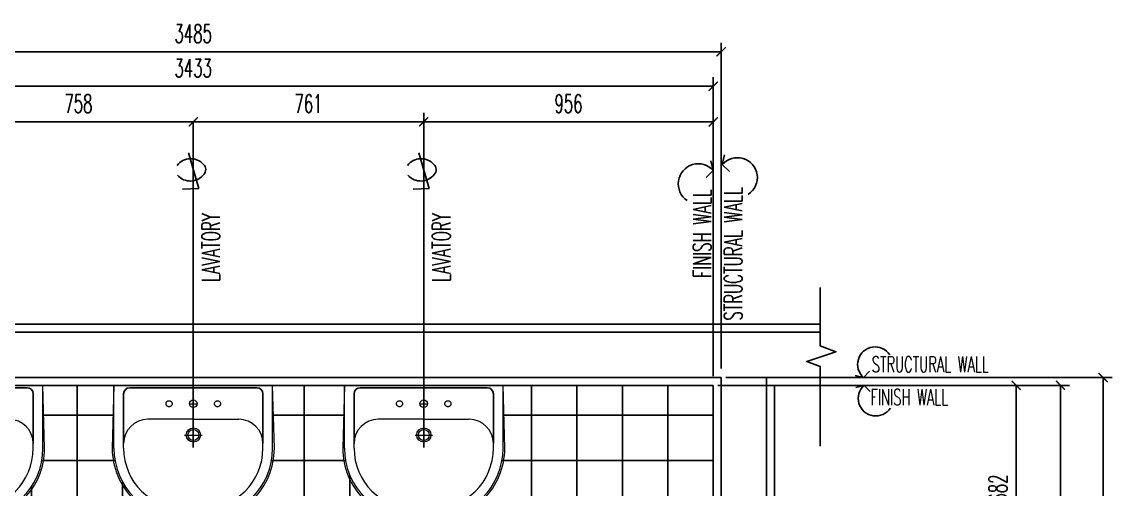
# Model space of a CAD drawing. Extents: x 417682.6 to 417711.5, y 43441 to 43460.9.
# Drawn here: x 417702.735 to 417706.334, y 43447.083 to 43448.627 of the extents above; entities that cross this region are included whole.
import ezdxf

# ---------------------------------------------------------------- set-up
doc = ezdxf.new("R2010")
doc.units = 0
doc.header["$MEASUREMENT"] = 0
doc.header["$PDMODE"] = 3
doc.header["$PDSIZE"] = 0.1
doc.linetypes.add('DASHED', pattern=[0.75, 0.5, -0.25])
doc.linetypes.add('HIDDEN', pattern=[0.375, 0.25, -0.125])
doc.layers.get('0').update_dxf_attribs({"linetype": 'CONTINUOUS'})
doc.layers.get('DEFPOINTS').update_dxf_attribs({"linetype": 'CONTINUOUS'})
for name, color, linetype in [('2', 2, 'CONTINUOUS'), ('A-JEERI', 3, 'CONTINUOUS'), ('ARCDIMR', 4, 'CONTINUOUS'), ('DIM', 4, 'CONTINUOUS'), ('FIX', 3, 'CONTINUOUS'), ('Plaster', 7, 'CONTINUOUS'), ('Tile', 5, 'CONTINUOUS'), ('TXT', 2, 'CONTINUOUS'), ('WALL', 6, 'CONTINUOUS')]:
    doc.layers.add(name, color=color, linetype=linetype)
doc.styles.add('ROMANS', font='ROMANS.shx', dxfattribs={"width": 0.6})
doc.dimstyles.new('R50', dxfattribs={"dimscale": 0, "dimtxt": 0.06, "dimasz": 0.03, "dimexe": 0.03, "dimexo": 0.03, "dimgap": 0.03, "dimtad": 1, "dimdec": 0, "dimlfac": 1000, "dimzin": 13, "dimdsep": 46, "dimtxsty": 'ROMANS', "dimblk": 'ARCHTICK', "dimcen": 0.09, "dimclrd": 4, "dimclre": 4, "dimclrt": 2, "dimadec": 0, "dimazin": 0, "dimtfac": 1, "dimtdec": 0, "dimtofl": 0, "dimtmove": 2, "dimatfit": 3, "dimldrblk": 'CLOSEDBLANK', "dimfxl": 0, "dimtolj": 1, "dimtzin": 0, "dimarcsym": 0})

# ---------------------------------------------------------------- blocks, each defined once
blk = doc.blocks.new('LAV-003')
at = {"layer": 'FIX', "linetype": 'ByBlock'}
blk.add_line((-327.5, -25), (327.5, -25), dxfattribs=at)
at = {"layer": 'FIX', "linetype": 'Continuous', "lineweight": 20}
for p, q in [((-327.5, -285), (-327.5, -25)), ((327.5, -285), (327.5, -25)), ((0, -165), (-187.5, -165)), ((0, -165), (187.5, -165)), ((-287.5, -285), (-287.5, -265)), ((287.5, -285), (287.5, -265)), ((0, -535), (-37.5, -535)), ((0, -535), (37.5, -535)), ((0, -575), (-37.5, -575)), ((0, -575), (37.5, -575))]:
    blk.add_line(p, q, dxfattribs=at)
at = {"layer": 'FIX', "linetype": 'ByBlock', "ltscale": 0.3}
for p, q in [((0, -35), (-262.5, -35)), ((0, -35), (262.5, -35)), ((-287.5, -265), (-287.5, -60)), ((287.5, -265), (287.5, -60))]:
    blk.add_line(p, q, dxfattribs=at)
at = {"layer": 'FIX', "lineweight": 20}
for p, q in [((0, -85.4), (0, -116.5)), ((-15.6, -100.9), (15.5, -100.9))]:
    blk.add_line(p, q, dxfattribs=at)
at = {"layer": 'FIX', "linetype": 'DASHED', "lineweight": 20, "ltscale": 0.04}
for p, q in [((0, -193.9), (0, -266.1)), ((-35.7, -230.5), (36.6, -230.5))]:
    blk.add_line(p, q, dxfattribs=at)
at = {"layer": 'FIX', "linetype": 'Continuous', "lineweight": 20}
blk.add_lwpolyline([(294.8, -25), (0, -25), (-327.5, -25), (-334.5, -285, 0.414214), (-37.5, -582), (0, -582), (37.5, -582, 0.414214), (334.5, -285), (327.5, -25), (0, -25)], format="xyb", dxfattribs=at)
at = {"layer": 'FIX', "linetype": 'HIDDEN', "lineweight": 20, "ltscale": 0.05}
for centre in [(-100, -100.9), (100, -100.9)]:
    blk.add_circle(centre, 12.4, dxfattribs=at)
at = {"layer": 'FIX', "lineweight": 20}
for centre, radius in [((0, -100.9), 15.5), ((0.5, -230), 29.5), ((0.5, -230), 22.5)]:
    blk.add_circle(centre, radius, dxfattribs=at)
at = {"layer": 'FIX', "linetype": 'ByBlock', "ltscale": 0.3}
for centre, start, end in [((-262.5, -60), 90, 180), ((262.5, -60), 0, 90)]:
    blk.add_arc(centre, 25, start, end, dxfattribs=at)
at = {"layer": 'FIX', "linetype": 'Continuous', "lineweight": 20}
for centre, radius, start, end in [((-187.5, -265), 100, 90, 180), ((187.5, -265), 100, 0, 90), ((-37.5, -285), 290, 180, 270), ((-37.5, -285), 250, 180, 270), ((37.5, -285), 290, 270, 0), ((37.5, -285), 250, 270, 0)]:
    blk.add_arc(centre, radius, start, end, dxfattribs=at)
blk = doc.blocks.new('SCNTR', base_point=(3632.66, 549.66))
for q in [(3633.89, 554.57), (3636.1, 543.44)]:
    blk.add_line((3631.12, 543.44), q)
for centre, radius, start, end in [((3633.47, 547.5), 5.23, 39.4883, 140.5117), ((3630.8, 549.38), 1.99, 133.3084, 182.4789), ((3630.8, 549.21), 1.99, 177.5211, 226.6916), ((3633.47, 551.09), 5.23, 219.4883, 320.5117)]:
    blk.add_arc(centre, radius, start, end)
blk = doc.blocks.new('_ARCHTICK')
at = {"color": 0, "linetype": 'ByBlock', "const_width": 0.15}
blk.add_lwpolyline([(-0.5, -0.5), (0.5, 0.5)], dxfattribs=at)
blk = doc.blocks.new('*D124')
at = {"layer": '2', "color": 4, "lineweight": -2}
for p, q in [((417705.0473, 43447.4258), (417706.0472, 43447.4258)), ((417706.0172, 43446.7438), (417706.0172, 43447.4258)), ((417704.9837, 43446.7438), (417706.0472, 43446.7438))]:
    blk.add_line(p, q, dxfattribs=at)
at = {"layer": 'DEFPOINTS', "color": 0}
for p in [(417705.0173, 43447.4258), (417706.0172, 43447.4258), (417704.9537, 43446.7438)]:
    blk.add_point(p, dxfattribs=at)
at = {"layer": '2', "color": 4, "lineweight": -2, "xscale": 0.03, "yscale": 0.03, "zscale": 0.03}
for p, rotation in [((417706.0172, 43447.4258), 90), ((417706.0172, 43446.7438), 270)]:
    blk.add_blockref('_ARCHTICK', p, dxfattribs=dict(at, rotation=rotation))
at = {"layer": '2', "color": 2, "insert": (417705.9572, 43447.0848), "char_height": 0.06, "attachment_point": 5, "rotation": 90, "style": 'ROMANS'}
blk.add_mtext('\\A1;682', dxfattribs=at)
blk = doc.blocks.new('_ClosedBlank')
at = {"color": 0, "linetype": 'ByBlock', "lineweight": -2}
for p, q in [((-1, 0.17), (0, 0)), ((-1, 0.17), (-1, -0.17)), ((0, 0), (-1, -0.17))]:
    blk.add_line(p, q, dxfattribs=at)
blk = doc.blocks.new('*D123')
at = {"layer": '2', "color": 4, "lineweight": -2}
for p, q in [((417705.0328, 43447.4258), (417706.1933, 43447.4258)), ((417706.1633, 43447.4258), (417706.1633, 43444.0278)), ((417705.0328, 43444.0278), (417706.1933, 43444.0278))]:
    blk.add_line(p, q, dxfattribs=at)
at = {"layer": 'DEFPOINTS', "color": 0}
for p in [(417705.0028, 43447.4258), (417705.0028, 43444.0278), (417706.1633, 43444.0278)]:
    blk.add_point(p, dxfattribs=at)
at = {"layer": '2', "color": 4, "lineweight": -2, "xscale": 0.03, "yscale": 0.03, "zscale": 0.03}
for p, rotation in [((417706.1633, 43447.4258), 90), ((417706.1633, 43444.0278), 270)]:
    blk.add_blockref('_ARCHTICK', p, dxfattribs=dict(at, rotation=rotation))
at = {"layer": '2', "color": 2, "insert": (417706.1033, 43445.7268), "char_height": 0.06, "attachment_point": 5, "rotation": 90, "style": 'ROMANS'}
blk.add_mtext('\\A1;3398', dxfattribs=at)
blk = doc.blocks.new('*D122')
at = {"layer": '2', "color": 4, "lineweight": -2}
for p, q in [((417705.0588, 43447.4518), (417706.3342, 43447.4518)), ((417706.3042, 43447.4518), (417706.3042, 43444.0018)), ((417705.0588, 43444.0018), (417706.3342, 43444.0018))]:
    blk.add_line(p, q, dxfattribs=at)
at = {"layer": 'DEFPOINTS', "color": 0}
for p in [(417705.0288, 43447.4518), (417705.0288, 43444.0018), (417706.3042, 43444.0018)]:
    blk.add_point(p, dxfattribs=at)
at = {"layer": '2', "color": 4, "lineweight": -2, "xscale": 0.03, "yscale": 0.03, "zscale": 0.03}
for p, rotation in [((417706.3042, 43447.4518), 90), ((417706.3042, 43444.0018), 270)]:
    blk.add_blockref('_ARCHTICK', p, dxfattribs=dict(at, rotation=rotation))
at = {"layer": '2', "color": 2, "insert": (417706.2442, 43445.7268), "char_height": 0.06, "attachment_point": 5, "rotation": 90, "style": 'ROMANS'}
blk.add_mtext('\\A1;3450', dxfattribs=at)
blk = doc.blocks.new('*D121')
at = {"layer": '2', "color": 4, "lineweight": -2}
for p, q in [((417704.0616, 43447.4558), (417704.0616, 43448.3267)), ((417705.0173, 43447.4558), (417705.0173, 43448.3267)), ((417705.0173, 43448.2967), (417704.0616, 43448.2967))]:
    blk.add_line(p, q, dxfattribs=at)
at = {"layer": 'DEFPOINTS', "color": 0}
for p in [(417704.0616, 43448.2967), (417704.0616, 43447.4258), (417705.0173, 43447.4258)]:
    blk.add_point(p, dxfattribs=at)
at = {"layer": '2', "color": 4, "lineweight": -2, "xscale": 0.03, "yscale": 0.03, "zscale": 0.03, "rotation": 180}
blk.add_blockref('_ARCHTICK', (417704.0616, 43448.2967), dxfattribs=at)
at = {"layer": '2', "color": 4, "lineweight": -2, "xscale": 0.03, "yscale": 0.03, "zscale": 0.03}
blk.add_blockref('_ARCHTICK', (417705.0173, 43448.2967), dxfattribs=at)
at = {"layer": '2', "color": 2, "insert": (417704.5395, 43448.3567), "char_height": 0.06, "attachment_point": 5, "style": 'ROMANS'}
blk.add_mtext('\\A1;956', dxfattribs=at)
blk = doc.blocks.new('*D120')
at = {"layer": '2', "color": 4, "lineweight": -2}
for p, q in [((417704.0616, 43447.4558), (417704.0616, 43448.3267)), ((417704.0616, 43448.2967), (417703.301, 43448.2967))]:
    blk.add_line(p, q, dxfattribs=at)
at = {"layer": 'DEFPOINTS', "color": 0}
for p in [(417703.301, 43448.2967), (417703.301, 43448.2967), (417704.0616, 43447.4258)]:
    blk.add_point(p, dxfattribs=at)
at = {"layer": '2', "color": 4, "lineweight": -2, "xscale": 0.03, "yscale": 0.03, "zscale": 0.03, "rotation": 180}
blk.add_blockref('_ARCHTICK', (417703.301, 43448.2967), dxfattribs=at)
at = {"layer": '2', "color": 4, "lineweight": -2, "xscale": 0.03, "yscale": 0.03, "zscale": 0.03}
blk.add_blockref('_ARCHTICK', (417704.0616, 43448.2967), dxfattribs=at)
at = {"layer": '2', "color": 2, "insert": (417703.6813, 43448.3567), "char_height": 0.06, "attachment_point": 5, "style": 'ROMANS'}
blk.add_mtext('\\A1;761', dxfattribs=at)
blk = doc.blocks.new('*D119')
at = {"layer": '2', "color": 4, "lineweight": -2}
blk.add_line((417703.301, 43448.2967), (417702.5427, 43448.2967), dxfattribs=at)
at = {"layer": 'DEFPOINTS', "color": 0}
for p in [(417702.5427, 43448.2967), (417702.5427, 43448.2967), (417703.301, 43448.2967)]:
    blk.add_point(p, dxfattribs=at)
at = {"layer": '2', "color": 4, "lineweight": -2, "xscale": 0.03, "yscale": 0.03, "zscale": 0.03, "rotation": 180}
blk.add_blockref('_ARCHTICK', (417702.5427, 43448.2967), dxfattribs=at)
at = {"layer": '2', "color": 4, "lineweight": -2, "xscale": 0.03, "yscale": 0.03, "zscale": 0.03}
blk.add_blockref('_ARCHTICK', (417703.301, 43448.2967), dxfattribs=at)
at = {"layer": '2', "color": 2, "insert": (417702.9219, 43448.3567), "char_height": 0.06, "attachment_point": 5, "style": 'ROMANS'}
blk.add_mtext('\\A1;758', dxfattribs=at)
blk = doc.blocks.new('*D117')
at = {"layer": '2', "color": 4, "lineweight": -2}
for p, q in [((417701.5842, 43447.4558), (417701.5842, 43448.4443)), ((417705.0173, 43447.4558), (417705.0173, 43448.4443)), ((417701.5842, 43448.4143), (417705.0173, 43448.4143))]:
    blk.add_line(p, q, dxfattribs=at)
at = {"layer": 'DEFPOINTS', "color": 0}
for p in [(417705.0173, 43448.4143), (417701.5842, 43447.4258), (417705.0173, 43447.4258)]:
    blk.add_point(p, dxfattribs=at)
at = {"layer": '2', "color": 4, "lineweight": -2, "xscale": 0.03, "yscale": 0.03, "zscale": 0.03, "rotation": 180}
blk.add_blockref('_ARCHTICK', (417701.5842, 43448.4143), dxfattribs=at)
at = {"layer": '2', "color": 4, "lineweight": -2, "xscale": 0.03, "yscale": 0.03, "zscale": 0.03}
blk.add_blockref('_ARCHTICK', (417705.0173, 43448.4143), dxfattribs=at)
at = {"layer": '2', "color": 2, "insert": (417703.3007, 43448.4743), "char_height": 0.06, "attachment_point": 5, "style": 'ROMANS'}
blk.add_mtext('\\A1;3433', dxfattribs=at)
blk = doc.blocks.new('*D116')
at = {"layer": '2', "color": 4, "lineweight": -2}
for p, q in [((417701.5582, 43447.4818), (417701.5582, 43448.558)), ((417705.0433, 43447.4818), (417705.0433, 43448.558)), ((417705.0433, 43448.528), (417701.5582, 43448.528))]:
    blk.add_line(p, q, dxfattribs=at)
at = {"layer": 'DEFPOINTS', "color": 0}
for p in [(417701.5582, 43448.528), (417701.5582, 43447.4518), (417705.0433, 43447.4518)]:
    blk.add_point(p, dxfattribs=at)
at = {"layer": '2', "color": 4, "lineweight": -2, "xscale": 0.03, "yscale": 0.03, "zscale": 0.03, "rotation": 180}
blk.add_blockref('_ARCHTICK', (417701.5582, 43448.528), dxfattribs=at)
at = {"layer": '2', "color": 4, "lineweight": -2, "xscale": 0.03, "yscale": 0.03, "zscale": 0.03}
blk.add_blockref('_ARCHTICK', (417705.0433, 43448.528), dxfattribs=at)
at = {"layer": '2', "color": 2, "insert": (417703.3007, 43448.588), "char_height": 0.06, "attachment_point": 5, "style": 'ROMANS'}
blk.add_mtext('\\A1;3485', dxfattribs=at)
blk = doc.blocks.new('STTRUC.WALL')
at = {"layer": 'DIM'}
blk.add_arc((-0.0435, -0.0496), 0.066, 213.1771, 48.7793, dxfattribs=at)
at = {"layer": 'WALL'}
for q in [(-0.0228, -0.0234), (0.0318, -0.0075)]:
    blk.add_line((0, 0), q, dxfattribs=at)
at = {"layer": 'TXT', "style": 'ROMANS', "width": 0.6}
blk.add_text('STRUCTURAL WALL', height=0.06, dxfattribs=at).set_placement((-0.516, -0.066))
blk = doc.blocks.new('FINISH.WALL')
at = {"layer": 'DIM'}
blk.add_arc((-0.0435, 0.0496), 0.066, 311.2207, 146.8229, dxfattribs=at)
at = {"layer": 'WALL'}
for q in [(-0.0228, 0.0234), (0.0318, 0.0075)]:
    blk.add_line((0, 0), q, dxfattribs=at)
at = {"layer": 'TXT', "style": 'ROMANS', "width": 0.6}
blk.add_text('FINISH WALL', height=0.06, dxfattribs=at).set_placement((-0.3548, 0.0066))
blk = doc.blocks.new('STRUC.W')
at = {"layer": 'DIM'}
blk.add_arc((0.0435, 0.0496), 0.066, 33.1771, 228.7793, dxfattribs=at)
at = {"layer": 'WALL'}
for q in [(-0.0318, 0.0075), (0.0228, 0.0234)]:
    blk.add_line((0, 0), q, dxfattribs=at)
at = {"layer": 'TXT', "style": 'ROMANS', "width": 0.6}
blk.add_text('STRUCTURAL WALL', height=0.06, dxfattribs=at).set_placement((0.0308, 0.0198))
blk = doc.blocks.new('FINISH.W')
at = {"layer": 'DIM'}
blk.add_arc((0.0435, -0.0496), 0.066, 131.2207, 326.8229, dxfattribs=at)
at = {"layer": 'WALL'}
for q in [(-0.0318, -0.0075), (0.0228, -0.0234)]:
    blk.add_line((0, 0), q, dxfattribs=at)
at = {"layer": 'TXT', "style": 'ROMANS', "width": 0.6}
blk.add_text('FINISH WALL', height=0.06, dxfattribs=at).set_placement((0.0232, -0.0748))

msp = doc.modelspace()

# ---------------------------------------------------------------- linework, layer by layer
at = {"layer": '2'}
for p, q in [((417703.301, 43447.2208), (417703.301, 43448.2967)), ((417704.0616, 43447.2208), (417704.0616, 43448.2967))]:
    msp.add_line(p, q, dxfattribs=at)
msp.add_lwpolyline([(417705.3702, 43447.225), (417705.3702, 43447.4885), (417705.3262, 43447.5046), (417705.4222, 43447.5366), (417705.3702, 43447.5566), (417705.3702, 43447.7492)], dxfattribs=at)
at = {"layer": 'Plaster'}
for p, q in [((417702.1842, 43447.6278), (417705.3702, 43447.6278)), ((417705.0173, 43447.4258), (417701.5842, 43447.4258)), ((417705.0173, 43447.4258), (417705.0173, 43445.0258)), ((417705.2193, 43447.4258), (417705.2193, 43445.0258)), ((417705.3702, 43447.4258), (417705.2193, 43447.4258))]:
    msp.add_line(p, q, dxfattribs=at)
at = {"layer": 'Tile'}
for p, q in [((417702.9173, 43447.4258), (417702.9173, 43445.6517)), ((417703.6673, 43447.4258), (417703.6673, 43444.0278)), ((417704.4173, 43447.4258), (417704.4173, 43444.2484)), ((417704.5673, 43447.4258), (417704.5673, 43444.2484)), ((417704.7173, 43447.4258), (417704.7173, 43444.2484)), ((417704.8673, 43447.4258), (417704.8673, 43444.2484)), ((417702.8046, 43447.3278), (417703.0391, 43447.3278)), ((417703.563, 43447.3278), (417703.7997, 43447.3278)), ((417704.3236, 43447.3278), (417705.0173, 43447.3278)), ((417702.8012, 43447.1778), (417703.0426, 43447.1778)), ((417703.5595, 43447.1778), (417703.8032, 43447.1778)), ((417704.3201, 43447.1778), (417705.0173, 43447.1778)), ((417703.0673, 43447.1071), (417703.0673, 43445.6517)), ((417703.8173, 43447.1293), (417703.8173, 43445.6518)), ((417702.7673, 43447.0916), (417702.7673, 43445.6517))]:
    msp.add_line(p, q, dxfattribs=at)
at = {"layer": 'WALL'}
for p, q in [((417702.1582, 43447.6018), (417705.3702, 43447.6018)), ((417701.5582, 43447.4518), (417705.0433, 43447.4518)), ((417705.0433, 43447.4518), (417705.0433, 43445.0518)), ((417705.1933, 43447.4518), (417705.1933, 43445.0518)), ((417705.1933, 43447.4518), (417705.3702, 43447.4518))]:
    msp.add_line(p, q, dxfattribs=at)

# ---------------------------------------------------------------- block references
at = {"layer": 'A-JEERI', "linetype": 'ByBlock', "xscale": 0.000799767919589749, "yscale": 0.0007997678730371314, "zscale": 0.000799767881602813}
for p in [(417702.5427, 43447.4457), (417703.301, 43447.4457), (417704.0616, 43447.4457)]:
    msp.add_blockref('LAV-003', p, dxfattribs=at)
at = {"layer": 'ARCDIMR', "xscale": -0.01075200000727857, "yscale": 0.01075200000195764, "zscale": 0.010752, "rotation": 2.077694335720457}
for p in [(417703.3004, 43448.1422), (417704.061, 43448.1422)]:
    msp.add_blockref('SCNTR', p, dxfattribs=at)
at = {"layer": 'WALL', "extrusion": (0, 0, -1), "xscale": -1, "zscale": -1, "rotation": 270}
for name, p in [('STTRUC.WALL', (-417705.0473, 43448.1556)), ('FINISH.WALL', (-417705.0173, 43448.1355))]:
    msp.add_blockref(name, p, dxfattribs=at)
at = {"layer": 'WALL', "xscale": 0.874999999996362, "yscale": 0.874999999996362, "zscale": 0.875}
for name, p in [('STRUC.W', (417705.5136, 43447.4518)), ('FINISH.W', (417705.5157, 43447.4258))]:
    msp.add_blockref(name, p, dxfattribs=at)

# ---------------------------------------------------------------- texts
at = {"layer": 'TXT', "style": 'ROMANS', "width": 0.6}
for p in [(417703.389, 43447.7674), (417704.1496, 43447.7674)]:
    msp.add_text('LAVATORY', height=0.06, rotation=90, dxfattribs=at).set_placement(p)

# ---------------------------------------------------------------- dimensions: what is measured, and where the dimension line sits
at = {"layer": '2'}
for base, p1, p2, picture, middle in [((417701.5582, 43448.528), (417705.0433, 43447.4518), (417701.5582, 43447.4518), '*D116', (417703.3007, 43448.588)), ((417705.0173, 43448.4143), (417701.5842, 43447.4258), (417705.0173, 43447.4258), '*D117', (417703.3007, 43448.4743)), ((417702.5427, 43448.2967), (417703.301, 43448.2967), (417702.5427, 43448.2967), '*D119', (417702.9219, 43448.3567)), ((417703.301, 43448.2967), (417704.0616, 43447.4258), (417703.301, 43448.2967), '*D120', (417703.6813, 43448.3567)), ((417704.0616, 43448.2967), (417705.0173, 43447.4258), (417704.0616, 43447.4258), '*D121', (417704.5395, 43448.3567))]:
    dim = msp.add_linear_dim(base=base, p1=p1, p2=p2, dimstyle='R50', override={"dimscale": 1}, dxfattribs=at)
    dim.commit()
    dim.dimension.update_dxf_attribs({"geometry": picture, "text_midpoint": middle})
for base, p1, p2, picture, middle in [((417706.3042, 43444.0018), (417705.0288, 43447.4518), (417705.0288, 43444.0018), '*D122', (417706.2442, 43445.7268)), ((417706.0172, 43447.4258), (417704.9537, 43446.7438), (417705.0173, 43447.4258), '*D124', (417705.9572, 43447.0848)), ((417706.1633, 43444.0278), (417705.0028, 43447.4258), (417705.0028, 43444.0278), '*D123', (417706.1033, 43445.7268))]:
    dim = msp.add_linear_dim(base=base, p1=p1, p2=p2, angle=90, dimstyle='R50', override={"dimscale": 1}, dxfattribs=at)
    dim.commit()
    dim.dimension.update_dxf_attribs({"geometry": picture, "text_midpoint": middle})

doc.saveas('drawing.dxf')
